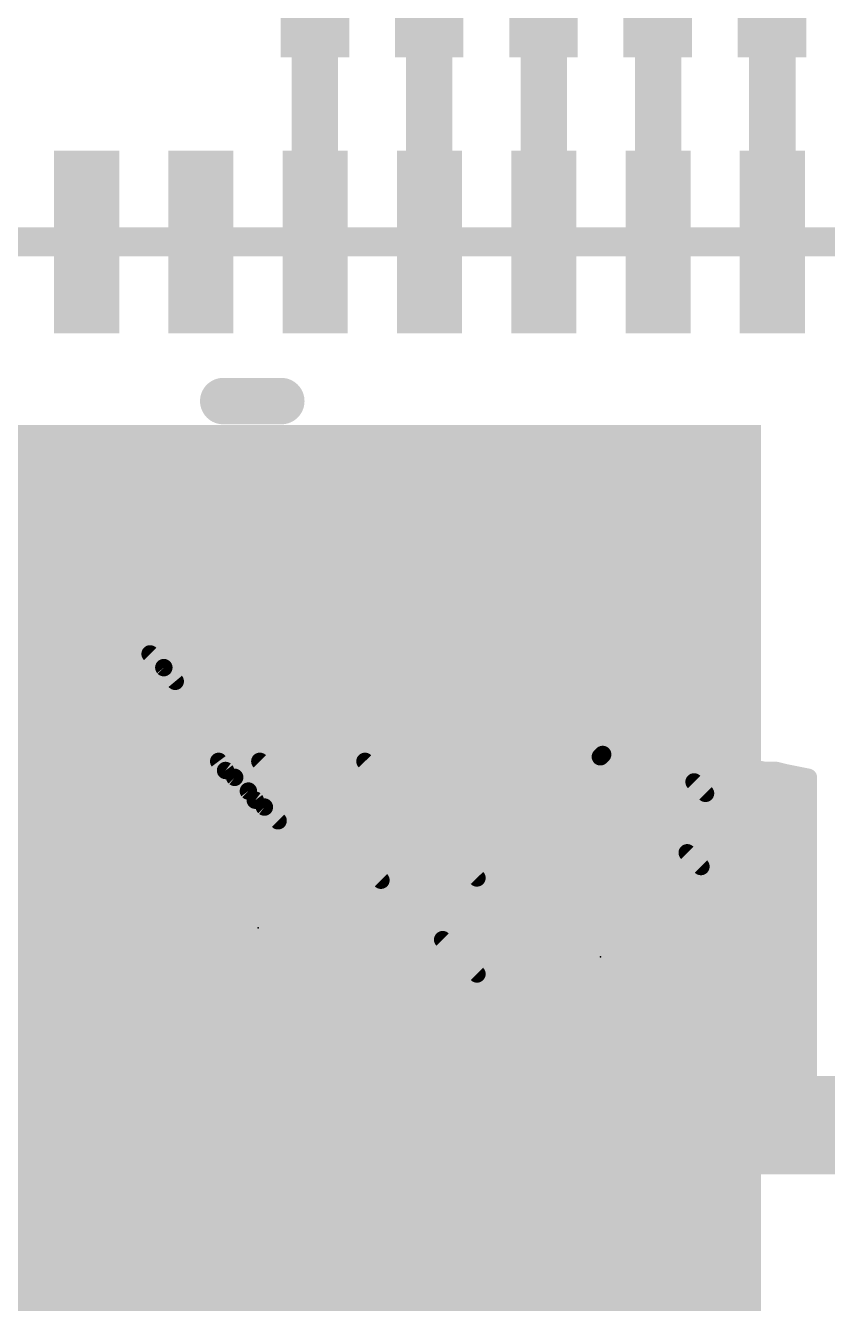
# Model space of a CAD drawing. Extents: x -28.1 to 58.5, y -25.8 to 33.8.
# Drawn here: x 10.18 to 13.69, y 10.68 to 16.27 of the extents above; entities that cross this region are included whole.
import ezdxf

# ---------------------------------------------------------------- set-up
doc = ezdxf.new("R2010")
doc.units = 0
for name, color, linetype in [('1', 12, 'CONTINUOUS'), ('16', 132, 'CONTINUOUS'), ('18', 110, 'CONTINUOUS'), ('22', 253, 'CONTINUOUS'), ('23', 53, 'CONTINUOUS'), ('24', 53, 'CONTINUOUS'), ('41', 12, 'CONTINUOUS'), ('51', 253, 'CONTINUOUS')]:
    doc.layers.add(name, color=color, linetype=linetype)

# ---------------------------------------------------------------- blocks, each defined once
blk = doc.blocks.new('RECT')
blk.add_solid([(-0.5, -0.5), (0.5, -0.5), (-0.5, 0.5), (0.5, 0.5)])
blk = doc.blocks.new('ROUNDV')
at = {"const_width": 0.5}
blk.add_lwpolyline([(0, -0.25, 1), (0, 0.25, 1), (0, -0.25)], format="xyb", dxfattribs=at)

msp = doc.modelspace()

# ---------------------------------------------------------------- linework, layer by layer
at = {"layer": '1', "const_width": 0.2032}
for points in [[(11.45, 16.476), (11.45, 15.3204)], [(11.95, 16.476), (11.95, 15.3204)], [(12.4514, 16.4746), (12.4514, 15.319)], [(12.9514, 16.4746), (12.9514, 15.319)], [(13.4514, 16.4746), (13.4514, 15.319)], [(11.45, 15.3204), (11.4514, 15.319)], [(11.95, 15.3204), (11.9514, 15.319)], [(9.4514, 14.0436), (11.176, 12.319)], [(11.926, 11.569), (11.176, 12.319)], [(14.2014, 11.569), (11.926, 11.569)]]:
    msp.add_lwpolyline(points, dxfattribs=at)
at = {"layer": '1', "const_width": 0.1016}
for points in [[(11.4859, 15.3563, 1), (11.4141, 15.2845)], [(11.4155, 15.2831, 1), (11.4873, 15.3549)], [(11.9859, 15.3563, 1), (11.9141, 15.2845)], [(11.9155, 15.2831, 1), (11.9873, 15.3549)], [(11.3992, 15.3204, 1), (11.5008, 15.3204)], [(11.8992, 15.3204, 1), (12.0008, 15.3204)], [(12.4006, 15.319, 1), (12.5022, 15.319)], [(12.9006, 15.319, 1), (13.0022, 15.319)], [(13.4006, 15.319, 1), (13.5022, 15.319)], [(11.2119, 12.3549, 1), (11.1401, 12.2831)], [(11.1401, 12.2831, 1), (11.2119, 12.3549)], [(11.926, 11.6198, 1), (11.926, 11.5182)], [(11.8901, 11.5331, 1), (11.9619, 11.6049)]]:
    msp.add_lwpolyline(points, format="xyb", dxfattribs=at)
at = {"layer": '16', "const_width": 0.4064}
msp.add_lwpolyline([(18.0475, 11.4435), (3.81, 11.4435)], dxfattribs=at)
at = {"layer": '22', "const_width": 0.0762}
for points in [[(10.329, 13.577), (10.229, 13.577)], [(10.229, 13.577), (10.229, 13.287)], [(10.229, 13.5636), (10.5937, 13.5636)], [(10.359, 13.587), (10.329, 13.577)], [(10.439, 13.587), (10.359, 13.587)], [(10.549, 13.577), (10.439, 13.587)], [(10.649, 13.547), (10.549, 13.577)], [(10.729, 13.517), (10.649, 13.547)], [(12.539, 13.367), (12.159, 13.587)], [(12.159, 13.587), (12.159, 12.537)], [(12.159, 13.5636), (12.1994, 13.5636)], [(10.789, 13.457), (10.729, 13.517)], [(10.229, 13.4874), (10.7586, 13.4874)], [(10.839, 13.397), (10.789, 13.457)], [(12.159, 13.4874), (12.331, 13.4874)], [(10.229, 13.4112), (10.8272, 13.4112)], [(10.879, 13.327), (10.839, 13.397)], [(12.159, 13.4112), (12.4627, 13.4112)], [(10.229, 13.335), (10.8744, 13.335)], [(10.899, 13.247), (10.879, 13.327)], [(12.159, 13.335), (12.539, 13.335)], [(12.539, 11.627), (12.539, 13.367)], [(10.229, 13.287), (10.409, 13.287)], [(10.409, 13.287), (10.469, 13.267)], [(10.469, 13.267), (10.489, 13.257)], [(10.4854, 13.2588), (10.8961, 13.2588)], [(10.489, 13.257), (10.499, 13.227)], [(10.499, 13.227), (10.509, 13.207)], [(10.909, 13.157), (10.899, 13.247)], [(12.159, 13.2588), (12.539, 13.2588)], [(10.509, 13.207), (10.519, 13.167)], [(10.5151, 13.1826), (10.9062, 13.1826)], [(10.519, 13.167), (10.519, 13.047)], [(10.909, 13.047), (10.909, 13.157)], [(12.159, 13.1826), (12.539, 13.1826)], [(10.519, 13.1064), (10.909, 13.1064)], [(12.159, 13.1064), (12.539, 13.1064)], [(10.519, 13.047), (10.249, 13.047)], [(10.249, 13.047), (10.249, 12.787)], [(11.029, 13.047), (10.909, 13.047)], [(11.059, 13.007), (11.029, 13.047)], [(11.669, 13.047), (11.209, 13.047)], [(11.209, 13.047), (11.739, 12.527)], [(12.159, 12.537), (11.669, 13.047)], [(12.709, 13.077), (12.699, 13.067)], [(12.699, 13.067), (12.699, 12.707)], [(12.849, 13.077), (12.709, 13.077)], [(12.989, 13.037), (12.849, 13.077)], [(13.279, 13.037), (13.239, 13.047)], [(13.239, 13.047), (13.239, 12.777)], [(10.249, 13.0302), (11.0416, 13.0302)], [(11.099, 12.977), (11.059, 13.007)], [(11.2261, 13.0302), (11.6851, 13.0302)], [(12.159, 13.0302), (12.539, 13.0302)], [(12.699, 13.0302), (12.9992, 13.0302)], [(13.109, 12.957), (12.989, 13.037)], [(13.239, 13.0302), (13.313, 13.0302)], [(13.329, 13.027), (13.279, 13.037)], [(13.369, 13.017), (13.329, 13.027)], [(13.419, 13.007), (13.369, 13.017)], [(13.469, 13.007), (13.419, 13.007)], [(13.509, 12.997), (13.469, 13.007)], [(13.609, 12.977), (13.509, 12.997)], [(10.249, 12.954), (11.122, 12.954)], [(11.159, 12.917), (11.099, 12.977)], [(11.3038, 12.954), (11.7584, 12.954)], [(12.159, 12.954), (12.539, 12.954)], [(12.699, 12.954), (13.112, 12.954)], [(13.159, 12.907), (13.109, 12.957)], [(13.239, 12.954), (13.609, 12.954)], [(13.609, 11.627), (13.609, 12.977)], [(10.249, 12.8778), (11.1884, 12.8778)], [(11.189, 12.877), (11.159, 12.917)], [(11.229, 12.847), (11.189, 12.877)], [(11.3815, 12.8778), (11.8316, 12.8778)], [(12.159, 12.8778), (12.539, 12.8778)], [(12.699, 12.8778), (13.1785, 12.8778)], [(13.199, 12.847), (13.159, 12.907)], [(13.239, 12.8778), (13.609, 12.8778)], [(11.289, 12.787), (11.229, 12.847)], [(13.229, 12.777), (13.199, 12.847)], [(10.249, 12.8016), (11.2744, 12.8016)], [(10.249, 12.787), (10.519, 12.787)], [(10.519, 12.787), (10.519, 11.627)], [(10.909, 12.787), (11.289, 12.787)], [(10.909, 11.627), (10.909, 12.787)], [(11.4591, 12.8016), (11.9048, 12.8016)], [(12.159, 12.8016), (12.539, 12.8016)], [(12.699, 12.8016), (13.2185, 12.8016)], [(13.239, 12.777), (13.229, 12.777)], [(13.239, 12.8016), (13.609, 12.8016)], [(10.519, 12.7254), (10.909, 12.7254)], [(11.5368, 12.7254), (11.978, 12.7254)], [(12.159, 12.7254), (12.539, 12.7254)], [(12.699, 12.7254), (13.609, 12.7254)], [(12.699, 12.707), (12.709, 12.707)], [(12.709, 12.707), (12.729, 12.717)], [(12.729, 12.717), (12.839, 12.717)], [(12.839, 12.717), (12.939, 12.707)], [(12.939, 12.707), (13.019, 12.687)], [(13.019, 12.687), (13.079, 12.647)], [(10.519, 12.6492), (10.909, 12.6492)], [(11.6144, 12.6492), (12.0512, 12.6492)], [(12.159, 12.6492), (12.539, 12.6492)], [(13.0757, 12.6492), (13.609, 12.6492)], [(13.079, 12.647), (13.139, 12.587)], [(10.519, 12.573), (10.909, 12.573)], [(11.6921, 12.573), (12.1244, 12.573)], [(12.159, 12.573), (12.539, 12.573)], [(13.139, 12.587), (13.199, 12.447)], [(13.145, 12.573), (13.609, 12.573)], [(10.519, 12.4968), (10.909, 12.4968)], [(11.739, 12.527), (11.149, 11.627)], [(11.7192, 12.4968), (12.539, 12.4968)], [(13.1777, 12.4968), (13.609, 12.4968)], [(13.199, 12.447), (13.219, 12.357)], [(10.519, 12.4206), (10.909, 12.4206)], [(11.6692, 12.4206), (12.539, 12.4206)], [(13.2049, 12.4206), (13.609, 12.4206)], [(10.519, 12.3444), (10.909, 12.3444)], [(11.6193, 12.3444), (12.539, 12.3444)], [(13.219, 12.357), (13.219, 11.627)], [(13.219, 12.3444), (13.609, 12.3444)], [(10.519, 12.2682), (10.909, 12.2682)], [(11.5693, 12.2682), (12.539, 12.2682)], [(11.619, 11.627), (12.009, 12.267)], [(12.009, 12.267), (12.159, 12.117)], [(13.219, 12.2682), (13.609, 12.2682)], [(10.519, 12.192), (10.909, 12.192)], [(11.5194, 12.192), (11.9633, 12.192)], [(12.084, 12.192), (12.539, 12.192)], [(13.219, 12.192), (13.609, 12.192)], [(10.519, 12.1158), (10.909, 12.1158)], [(11.4694, 12.1158), (11.9169, 12.1158)], [(12.159, 12.117), (12.159, 11.627)], [(12.159, 12.1158), (12.539, 12.1158)], [(13.219, 12.1158), (13.609, 12.1158)], [(10.519, 12.0396), (10.909, 12.0396)], [(11.4195, 12.0396), (11.8704, 12.0396)], [(12.159, 12.0396), (12.539, 12.0396)], [(13.219, 12.0396), (13.609, 12.0396)], [(10.519, 11.9634), (10.909, 11.9634)], [(11.3695, 11.9634), (11.824, 11.9634)], [(12.159, 11.9634), (12.539, 11.9634)], [(13.219, 11.9634), (13.609, 11.9634)], [(10.519, 11.8872), (10.909, 11.8872)], [(11.3196, 11.8872), (11.7776, 11.8872)], [(12.159, 11.8872), (12.539, 11.8872)], [(13.219, 11.8872), (13.609, 11.8872)], [(10.519, 11.811), (10.909, 11.811)], [(11.2696, 11.811), (11.7311, 11.811)], [(12.159, 11.811), (12.539, 11.811)], [(13.219, 11.811), (13.609, 11.811)], [(10.519, 11.7348), (10.909, 11.7348)], [(11.2197, 11.7348), (11.6847, 11.7348)], [(12.159, 11.7348), (12.539, 11.7348)], [(13.219, 11.7348), (13.609, 11.7348)], [(10.519, 11.6586), (10.909, 11.6586)], [(11.1697, 11.6586), (11.6383, 11.6586)], [(12.159, 11.6586), (12.539, 11.6586)], [(13.219, 11.6586), (13.609, 11.6586)], [(10.519, 11.627), (10.909, 11.627)], [(11.149, 11.627), (11.619, 11.627)], [(12.159, 11.627), (12.539, 11.627)], [(13.219, 11.627), (13.609, 11.627)]]:
    msp.add_lwpolyline(points, dxfattribs=at)
at = {"layer": '22', "const_width": 0.0381}
for points in [[(10.229, 13.596, 1), (10.229, 13.5579)], [(10.229, 13.5827, 1), (10.229, 13.5446)], [(10.2481, 13.577, 1), (10.21, 13.577)], [(10.323, 13.5951, 1), (10.335, 13.5589)], [(10.329, 13.5579, 1), (10.329, 13.596)], [(10.359, 13.6061, 1), (10.359, 13.568)], [(10.365, 13.5689, 1), (10.353, 13.6051)], [(10.4407, 13.606, 1), (10.4373, 13.568)], [(10.439, 13.568, 1), (10.439, 13.6061)], [(10.5545, 13.5952, 1), (10.5435, 13.5588)], [(10.5473, 13.558, 1), (10.5507, 13.596)], [(10.5937, 13.5446, 1), (10.5937, 13.5827)], [(10.6557, 13.5648, 1), (10.6423, 13.5292)], [(10.6435, 13.5288, 1), (10.6545, 13.5652)], [(12.1685, 13.6035, 1), (12.1495, 13.5705)], [(12.159, 13.5827, 1), (12.159, 13.5446)], [(12.1781, 13.587, 1), (12.14, 13.587)], [(12.1994, 13.5446, 1), (12.1994, 13.5827)], [(10.7425, 13.5305, 1), (10.7155, 13.5035)], [(10.7223, 13.4992, 1), (10.7357, 13.5348)], [(10.229, 13.5065, 1), (10.229, 13.4684)], [(10.7586, 13.4684, 1), (10.7586, 13.5065)], [(10.8036, 13.4692, 1), (10.7744, 13.4448)], [(10.7755, 13.4435, 1), (10.8025, 13.4705)], [(12.159, 13.5065, 1), (12.159, 13.4684)], [(12.331, 13.4684, 1), (12.331, 13.5065)], [(10.229, 13.4303, 1), (10.229, 13.3922)], [(10.8555, 13.4065, 1), (10.8225, 13.3875)], [(10.8244, 13.3848, 1), (10.8536, 13.4092)], [(10.8272, 13.3922, 1), (10.8272, 13.4303)], [(12.159, 13.4303, 1), (12.159, 13.3922)], [(12.4627, 13.3922, 1), (12.4627, 13.4303)], [(10.229, 13.3541, 1), (10.229, 13.316)], [(10.8975, 13.3316, 1), (10.8605, 13.3224)], [(10.8744, 13.316, 1), (10.8744, 13.3541)], [(12.159, 13.3541, 1), (12.159, 13.316)], [(12.5581, 13.367, 1), (12.52, 13.367)], [(12.5295, 13.3505, 1), (12.5485, 13.3835)], [(12.539, 13.316, 1), (12.539, 13.3541)], [(10.229, 13.3061, 1), (10.229, 13.268)], [(10.21, 13.287, 1), (10.2481, 13.287)], [(10.415, 13.3051, 1), (10.403, 13.2689)], [(10.409, 13.268, 1), (10.409, 13.3061)], [(10.4775, 13.284, 1), (10.4605, 13.25)], [(10.463, 13.2489, 1), (10.475, 13.2851)], [(10.8625, 13.3175, 1), (10.8955, 13.3365)], [(10.4854, 13.2779, 1), (10.4854, 13.2398)], [(10.5071, 13.263, 1), (10.4709, 13.251)], [(10.516, 13.2355, 1), (10.482, 13.2185)], [(10.4805, 13.24, 1), (10.4975, 13.274)], [(10.4809, 13.221, 1), (10.5171, 13.233)], [(10.9179, 13.2491, 1), (10.8801, 13.2449)], [(10.8805, 13.2424, 1), (10.9175, 13.2516)], [(10.8961, 13.2398, 1), (10.8961, 13.2779)], [(12.159, 13.2779, 1), (12.159, 13.2398)], [(12.539, 13.2398, 1), (12.539, 13.2779)], [(10.5275, 13.2116, 1), (10.4905, 13.2024)], [(10.492, 13.1985, 1), (10.526, 13.2155)], [(10.5151, 13.2017, 1), (10.5151, 13.1636)], [(10.5381, 13.167, 1), (10.5, 13.167)], [(10.9281, 13.157, 1), (10.89, 13.157)], [(10.9062, 13.1636, 1), (10.9062, 13.2017)], [(12.159, 13.2017, 1), (12.159, 13.1636)], [(12.539, 13.1636, 1), (12.539, 13.2017)], [(10.519, 13.1255, 1), (10.519, 13.0874)], [(10.5005, 13.1624, 1), (10.5375, 13.1716)], [(10.8901, 13.1549, 1), (10.9279, 13.1591)], [(10.909, 13.0874, 1), (10.909, 13.1255)], [(12.159, 13.1255, 1), (12.159, 13.0874)], [(12.539, 13.0874, 1), (12.539, 13.1255)], [(10.249, 13.0661, 1), (10.249, 13.028)], [(10.2681, 13.047, 1), (10.23, 13.047)], [(10.519, 13.028, 1), (10.519, 13.0661)], [(10.909, 13.0661, 1), (10.909, 13.028)], [(11.0442, 13.0584, 1), (11.0138, 13.0356)], [(11.029, 13.028, 1), (11.029, 13.0661)], [(11.209, 13.0661, 1), (11.209, 13.028)], [(11.2223, 13.0606, 1), (11.1957, 13.0334)], [(11.6827, 13.0602, 1), (11.6553, 13.0338)], [(11.669, 13.028, 1), (11.669, 13.0661)], [(12.718, 13.067, 1), (12.6799, 13.067)], [(12.6855, 13.0805, 1), (12.7125, 13.0535)], [(12.709, 13.096, 1), (12.709, 13.0579)], [(12.7225, 13.0635, 1), (12.6955, 13.0905)], [(12.8542, 13.0953, 1), (12.8438, 13.0587)], [(12.849, 13.0579, 1), (12.849, 13.096)], [(13.2436, 13.0655, 1), (13.2344, 13.0285)], [(13.2581, 13.047, 1), (13.22, 13.047)], [(10.249, 13.0493, 1), (10.249, 13.0112)], [(10.5, 13.047, 1), (10.5381, 13.047)], [(10.89, 13.047, 1), (10.9281, 13.047)], [(11.0704, 13.0222, 1), (11.0476, 12.9918)], [(11.0416, 13.0112, 1), (11.0416, 13.0493)], [(11.0438, 12.9956, 1), (11.0742, 13.0184)], [(11.2261, 13.0493, 1), (11.2261, 13.0112)], [(11.6851, 13.0112, 1), (11.6851, 13.0493)], [(12.159, 13.0493, 1), (12.159, 13.0112)], [(12.539, 13.0112, 1), (12.539, 13.0493)], [(12.699, 13.0493, 1), (12.699, 13.0112)], [(12.9996, 13.0529, 1), (12.9784, 13.0211)], [(12.9838, 13.0187, 1), (12.9942, 13.0553)], [(12.9992, 13.0112, 1), (12.9992, 13.0493)], [(13.239, 13.0493, 1), (13.239, 13.0112)], [(13.2827, 13.0557, 1), (13.2753, 13.0183)], [(13.2744, 13.0185, 1), (13.2836, 13.0555)], [(13.3336, 13.0455, 1), (13.3244, 13.0085)], [(13.313, 13.0112, 1), (13.313, 13.0493)], [(13.3253, 13.0083, 1), (13.3327, 13.0457)], [(13.3727, 13.0357, 1), (13.3653, 12.9983)], [(13.3644, 12.9985, 1), (13.3736, 13.0355)], [(13.419, 13.0261, 1), (13.419, 12.988)], [(13.4153, 12.9883, 1), (13.4227, 13.0257)], [(13.4736, 13.0255, 1), (13.4644, 12.9885)], [(13.469, 12.988, 1), (13.469, 13.0261)], [(13.5127, 13.0157, 1), (13.5053, 12.9783)], [(13.5044, 12.9785, 1), (13.5136, 13.0155)], [(10.249, 12.9731, 1), (10.249, 12.935)], [(11.1125, 12.9905, 1), (11.0855, 12.9635)], [(11.0876, 12.9618, 1), (11.1104, 12.9922)], [(11.122, 12.935, 1), (11.122, 12.9731)], [(11.3038, 12.9731, 1), (11.3038, 12.935)], [(11.7584, 12.935, 1), (11.7584, 12.9731)], [(12.159, 12.9731, 1), (12.159, 12.935)], [(12.539, 12.935, 1), (12.539, 12.9731)], [(12.699, 12.9731, 1), (12.699, 12.935)], [(13.1225, 12.9705, 1), (13.0955, 12.9435)], [(13.0984, 12.9411, 1), (13.1196, 12.9729)], [(13.112, 12.935, 1), (13.112, 12.9731)], [(13.239, 12.9731, 1), (13.239, 12.935)], [(13.628, 12.977, 1), (13.5899, 12.977)], [(13.6053, 12.9583, 1), (13.6127, 12.9957)], [(13.609, 12.935, 1), (13.609, 12.9731)], [(10.249, 12.8969, 1), (10.249, 12.8588)], [(11.1742, 12.9284, 1), (11.1438, 12.9056)], [(11.1455, 12.9035, 1), (11.1725, 12.9305)], [(11.2004, 12.8922, 1), (11.1776, 12.8618)], [(11.1884, 12.8588, 1), (11.1884, 12.8969)], [(11.3815, 12.8969, 1), (11.3815, 12.8588)], [(11.8316, 12.8588, 1), (11.8316, 12.8969)], [(12.159, 12.8969, 1), (12.159, 12.8588)], [(12.539, 12.8588, 1), (12.539, 12.8969)], [(12.699, 12.8969, 1), (12.699, 12.8588)], [(13.1749, 12.9176, 1), (13.1431, 12.8964)], [(13.1455, 12.8935, 1), (13.1725, 12.9205)], [(13.1785, 12.8588, 1), (13.1785, 12.8969)], [(13.239, 12.8969, 1), (13.239, 12.8588)], [(13.609, 12.8588, 1), (13.609, 12.8969)], [(11.1738, 12.8656, 1), (11.2042, 12.8884)], [(11.2425, 12.8605, 1), (11.2155, 12.8335)], [(11.2176, 12.8318, 1), (11.2404, 12.8622)], [(13.2165, 12.8545, 1), (13.1815, 12.8395)], [(13.1831, 12.8364, 1), (13.2149, 12.8576)], [(10.249, 12.8207, 1), (10.249, 12.7826)], [(10.249, 12.8061, 1), (10.249, 12.768)], [(10.23, 12.787, 1), (10.2681, 12.787)], [(10.5381, 12.787, 1), (10.5, 12.787)], [(10.519, 12.768, 1), (10.519, 12.8061)], [(10.909, 12.8061, 1), (10.909, 12.768)], [(10.9281, 12.787, 1), (10.89, 12.787)], [(11.2744, 12.7826, 1), (11.2744, 12.8207)], [(11.2755, 12.7735, 1), (11.3025, 12.8005)], [(11.289, 12.768, 1), (11.289, 12.8061)], [(11.4591, 12.8207, 1), (11.4591, 12.7826)], [(11.9048, 12.7826, 1), (11.9048, 12.8207)], [(12.159, 12.8207, 1), (12.159, 12.7826)], [(12.539, 12.7826, 1), (12.539, 12.8207)], [(12.699, 12.8207, 1), (12.699, 12.7826)], [(13.229, 12.7961, 1), (13.229, 12.758)], [(13.2115, 12.7695, 1), (13.2465, 12.7845)], [(13.2185, 12.7826, 1), (13.2185, 12.8207)], [(13.239, 12.8207, 1), (13.239, 12.7826)], [(13.239, 12.758, 1), (13.239, 12.7961)], [(13.609, 12.7826, 1), (13.609, 12.8207)], [(10.519, 12.7445, 1), (10.519, 12.7064)], [(10.909, 12.7064, 1), (10.909, 12.7445)], [(11.5368, 12.7445, 1), (11.5368, 12.7064)], [(11.978, 12.7064, 1), (11.978, 12.7445)], [(12.159, 12.7445, 1), (12.159, 12.7064)], [(12.539, 12.7064, 1), (12.539, 12.7445)], [(12.699, 12.7445, 1), (12.699, 12.7064)], [(12.699, 12.7261, 1), (12.699, 12.688)], [(12.709, 12.688, 1), (12.709, 12.7261)], [(12.729, 12.7361, 1), (12.729, 12.698)], [(12.7375, 12.7, 1), (12.7205, 12.734)], [(12.8409, 12.736, 1), (12.8371, 12.698)], [(12.839, 12.698, 1), (12.839, 12.7361)], [(12.9436, 12.7255, 1), (12.9344, 12.6885)], [(13.22, 12.777, 1), (13.2581, 12.777)], [(13.609, 12.7064, 1), (13.609, 12.7445)], [(12.6799, 12.707, 1), (12.718, 12.707)], [(12.7005, 12.724, 1), (12.7175, 12.69)], [(12.9371, 12.688, 1), (12.9409, 12.726)], [(13.0296, 12.7029, 1), (13.0084, 12.6711)], [(13.0144, 12.6685, 1), (13.0236, 12.7055)], [(10.519, 12.6683, 1), (10.519, 12.6302)], [(10.909, 12.6302, 1), (10.909, 12.6683)], [(11.6144, 12.6683, 1), (11.6144, 12.6302)], [(12.0512, 12.6302, 1), (12.0512, 12.6683)], [(12.159, 12.6683, 1), (12.159, 12.6302)], [(12.539, 12.6302, 1), (12.539, 12.6683)], [(13.0757, 12.6683, 1), (13.0757, 12.6302)], [(13.0925, 12.6605, 1), (13.0655, 12.6335)], [(13.0684, 12.6311, 1), (13.0896, 12.6629)], [(13.609, 12.6302, 1), (13.609, 12.6683)], [(10.519, 12.5921, 1), (10.519, 12.554)], [(10.909, 12.554, 1), (10.909, 12.5921)], [(11.6921, 12.5921, 1), (11.6921, 12.554)], [(12.1244, 12.554, 1), (12.1244, 12.5921)], [(12.159, 12.5921, 1), (12.159, 12.554)], [(12.539, 12.554, 1), (12.539, 12.5921)], [(13.1565, 12.5945, 1), (13.1215, 12.5795)], [(13.1255, 12.5735, 1), (13.1525, 12.6005)], [(13.145, 12.5921, 1), (13.145, 12.554)], [(13.609, 12.554, 1), (13.609, 12.5921)], [(10.519, 12.5159, 1), (10.519, 12.4778)], [(10.909, 12.4778, 1), (10.909, 12.5159)], [(11.7192, 12.5159, 1), (11.7192, 12.4778)], [(11.7549, 12.5166, 1), (11.7231, 12.5374)], [(11.7257, 12.5134, 1), (11.7523, 12.5406)], [(12.14, 12.537, 1), (12.1781, 12.537)], [(12.1453, 12.5238, 1), (12.1727, 12.5502)], [(12.539, 12.4778, 1), (12.539, 12.5159)], [(13.1777, 12.5159, 1), (13.1777, 12.4778)], [(13.609, 12.4778, 1), (13.609, 12.5159)], [(13.2176, 12.4511, 1), (13.1804, 12.4429)], [(13.1815, 12.4395, 1), (13.2165, 12.4545)], [(10.519, 12.4397, 1), (10.519, 12.4016)], [(10.909, 12.4016, 1), (10.909, 12.4397)], [(11.6692, 12.4397, 1), (11.6692, 12.4016)], [(12.539, 12.4016, 1), (12.539, 12.4397)], [(13.2049, 12.4397, 1), (13.2049, 12.4016)], [(13.609, 12.4016, 1), (13.609, 12.4397)], [(10.519, 12.3635, 1), (10.519, 12.3254)], [(10.909, 12.3254, 1), (10.909, 12.3635)], [(11.6193, 12.3635, 1), (11.6193, 12.3254)], [(12.539, 12.3254, 1), (12.539, 12.3635)], [(13.2381, 12.357, 1), (13.2, 12.357)], [(13.219, 12.3635, 1), (13.219, 12.3254)], [(13.2004, 12.3529, 1), (13.2376, 12.3611)], [(13.609, 12.3254, 1), (13.609, 12.3635)], [(10.519, 12.2873, 1), (10.519, 12.2492)], [(10.909, 12.2492, 1), (10.909, 12.2873)], [(11.5693, 12.2873, 1), (11.5693, 12.2492)], [(12.0225, 12.2805, 1), (11.9955, 12.2535)], [(12.0253, 12.2571, 1), (11.9927, 12.2769)], [(12.539, 12.2492, 1), (12.539, 12.2873)], [(13.219, 12.2873, 1), (13.219, 12.2492)], [(13.609, 12.2492, 1), (13.609, 12.2873)], [(10.519, 12.2111, 1), (10.519, 12.173)], [(10.909, 12.173, 1), (10.909, 12.2111)], [(11.5194, 12.2111, 1), (11.5194, 12.173)], [(11.9633, 12.173, 1), (11.9633, 12.2111)], [(12.084, 12.2111, 1), (12.084, 12.173)], [(12.539, 12.173, 1), (12.539, 12.2111)], [(13.219, 12.2111, 1), (13.219, 12.173)], [(13.609, 12.173, 1), (13.609, 12.2111)], [(10.519, 12.1349, 1), (10.519, 12.0968)], [(10.909, 12.0968, 1), (10.909, 12.1349)], [(11.4694, 12.1349, 1), (11.4694, 12.0968)], [(11.9169, 12.0968, 1), (11.9169, 12.1349)], [(12.159, 12.1349, 1), (12.159, 12.0968)], [(12.1781, 12.117, 1), (12.14, 12.117)], [(12.1455, 12.1035, 1), (12.1725, 12.1305)], [(12.539, 12.0968, 1), (12.539, 12.1349)], [(13.219, 12.1349, 1), (13.219, 12.0968)], [(13.609, 12.0968, 1), (13.609, 12.1349)], [(10.519, 12.0587, 1), (10.519, 12.0206)], [(10.909, 12.0206, 1), (10.909, 12.0587)], [(11.4195, 12.0587, 1), (11.4195, 12.0206)], [(11.8704, 12.0206, 1), (11.8704, 12.0587)], [(12.159, 12.0587, 1), (12.159, 12.0206)], [(12.539, 12.0206, 1), (12.539, 12.0587)], [(13.219, 12.0587, 1), (13.219, 12.0206)], [(13.609, 12.0206, 1), (13.609, 12.0587)], [(10.519, 11.9825, 1), (10.519, 11.9444)], [(10.909, 11.9444, 1), (10.909, 11.9825)], [(11.3695, 11.9825, 1), (11.3695, 11.9444)], [(11.824, 11.9444, 1), (11.824, 11.9825)], [(12.159, 11.9825, 1), (12.159, 11.9444)], [(12.539, 11.9444, 1), (12.539, 11.9825)], [(13.219, 11.9825, 1), (13.219, 11.9444)], [(13.609, 11.9444, 1), (13.609, 11.9825)], [(10.519, 11.9063, 1), (10.519, 11.8681)], [(10.909, 11.8681, 1), (10.909, 11.9063)], [(11.3196, 11.9063, 1), (11.3196, 11.8681)], [(11.7776, 11.8681, 1), (11.7776, 11.9063)], [(12.159, 11.9063, 1), (12.159, 11.8681)], [(12.539, 11.8681, 1), (12.539, 11.9063)], [(13.219, 11.9063, 1), (13.219, 11.8681)], [(13.609, 11.8681, 1), (13.609, 11.9063)], [(10.519, 11.83, 1), (10.519, 11.7919)], [(10.909, 11.7919, 1), (10.909, 11.83)], [(11.2696, 11.83, 1), (11.2696, 11.7919)], [(11.7311, 11.7919, 1), (11.7311, 11.83)], [(12.159, 11.83, 1), (12.159, 11.7919)], [(12.539, 11.7919, 1), (12.539, 11.83)], [(13.219, 11.83, 1), (13.219, 11.7919)], [(13.609, 11.7919, 1), (13.609, 11.83)], [(10.519, 11.7538, 1), (10.519, 11.7157)], [(10.909, 11.7157, 1), (10.909, 11.7538)], [(11.2197, 11.7538, 1), (11.2197, 11.7157)], [(11.6847, 11.7157, 1), (11.6847, 11.7538)], [(12.159, 11.7538, 1), (12.159, 11.7157)], [(12.539, 11.7157, 1), (12.539, 11.7538)], [(13.219, 11.7538, 1), (13.219, 11.7157)], [(13.609, 11.7157, 1), (13.609, 11.7538)], [(10.519, 11.6776, 1), (10.519, 11.6395)], [(10.909, 11.6395, 1), (10.909, 11.6776)], [(11.1697, 11.6776, 1), (11.1697, 11.6395)], [(11.6383, 11.6395, 1), (11.6383, 11.6776)], [(12.159, 11.6776, 1), (12.159, 11.6395)], [(12.539, 11.6395, 1), (12.539, 11.6776)], [(13.219, 11.6776, 1), (13.219, 11.6395)], [(13.609, 11.6395, 1), (13.609, 11.6776)], [(10.519, 11.6461, 1), (10.519, 11.608)], [(10.5, 11.627, 1), (10.5381, 11.627)], [(10.89, 11.627, 1), (10.9281, 11.627)], [(10.909, 11.608, 1), (10.909, 11.6461)], [(11.149, 11.6461, 1), (11.149, 11.608)], [(11.1331, 11.6374, 1), (11.1649, 11.6166)], [(11.6027, 11.6369, 1), (11.6353, 11.6171)], [(11.619, 11.608, 1), (11.619, 11.6461)], [(12.159, 11.6461, 1), (12.159, 11.608)], [(12.14, 11.627, 1), (12.1781, 11.627)], [(12.52, 11.627, 1), (12.5581, 11.627)], [(12.539, 11.608, 1), (12.539, 11.6461)], [(13.219, 11.6461, 1), (13.219, 11.608)], [(13.2, 11.627, 1), (13.2381, 11.627)], [(13.5899, 11.627, 1), (13.628, 11.627)], [(13.609, 11.608, 1), (13.609, 11.6461)]]:
    msp.add_lwpolyline(points, format="xyb", dxfattribs=at)
at = {"layer": '23'}
msp.add_point((11.2014, 12.319), dxfattribs=at)
at = {"layer": '24'}
msp.add_point((12.7, 12.192), dxfattribs=at)
at = {"layer": '41', "const_width": 0.2032}
for points in [[(11.303, 14.6228), (11.049, 14.6228)], [(13.5052, 12.192), (13.5052, 12.446)]]:
    msp.add_lwpolyline(points, dxfattribs=at)
at = {"layer": '41', "const_width": 0.1016}
for points in [[(11.049, 14.6736, 1), (11.049, 14.572)], [(11.303, 14.572, 1), (11.303, 14.6736)], [(13.556, 12.446, 1), (13.4544, 12.446)], [(13.4544, 12.192, 1), (13.556, 12.192)]]:
    msp.add_lwpolyline(points, format="xyb", dxfattribs=at)
at = {"layer": '51', "const_width": 0.127}
msp.add_lwpolyline([(14.2014, 15.319), (8.2014, 15.319)], dxfattribs=at)

# ---------------------------------------------------------------- block references
at = {"layer": '1'}
for p, xscale, yscale, rotation in [((11.45, 16.476), 0.7, 0.3, 270), ((11.95, 16.476), 0.7, 0.3, 270), ((12.45, 16.476), 0.7, 0.3, 270), ((12.95, 16.476), 0.7, 0.3, 270), ((13.45, 16.476), 0.7, 0.3, 270), ((10.4514, 15.319), 0.8, 0.2846, 270), ((10.9514, 15.319), 0.8, 0.2846, 270), ((11.4514, 15.319), 0.8, 0.2846, 270), ((11.9514, 15.319), 0.8, 0.2846, 270), ((12.4514, 15.319), 0.8, 0.2846, 270), ((12.9514, 15.319), 0.8, 0.2846, 270), ((13.4514, 15.319), 0.8, 0.2846, 270), ((11.2014, 12.319), 4.4, 4.4, 180)]:
    msp.add_blockref('RECT', p, dxfattribs=dict(at, xscale=xscale, yscale=yscale, rotation=rotation))
at = {"layer": '18', "xscale": 0.7366, "yscale": 0.7366}
msp.add_blockref('ROUNDV', (11.176, 12.319), dxfattribs=at)
msp.add_blockref('ROUNDV', (11.176, 12.319), dxfattribs=at)
at = {"layer": '51', "xscale": 0.4, "yscale": 0.24}
for p, rotation in [((10.4514, 15.119), 270), ((10.9514, 15.119), 270), ((11.4514, 15.119), 270), ((11.9514, 15.119), 270), ((12.4514, 15.119), 270), ((12.9514, 15.119), 90), ((13.4514, 15.119), 90)]:
    msp.add_blockref('RECT', p, dxfattribs=dict(at, rotation=rotation))

doc.saveas('drawing.dxf')
